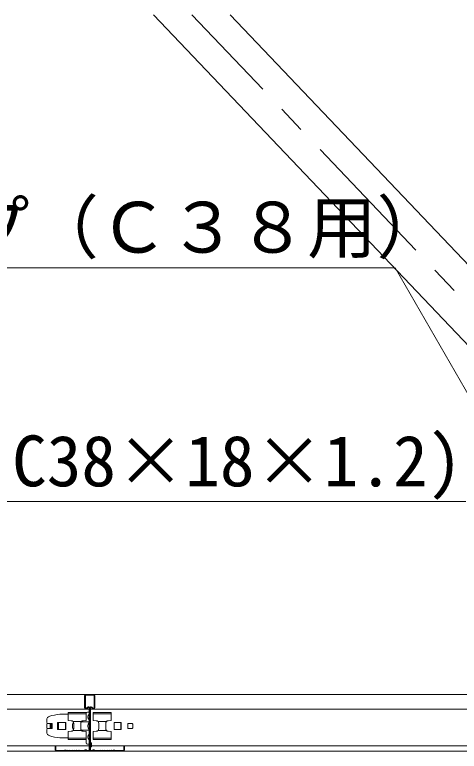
# Model space of a CAD drawing. Units: millimetres at full size, sheet at 1:20; details may follow other scales. Extents: x -4155 to 4045, y -2866 to 2834.
# Drawn here: x 1121 to 1441, y 783 to 1313 of the extents above; entities that cross this region are included whole.
import ezdxf
from ezdxf.enums import TextEntityAlignment as Align

# ---------------------------------------------------------------- set-up
doc = ezdxf.new("R2010")
doc.units = ezdxf.units.MM
doc.header["$LTSCALE"] = 20
doc.linetypes.add('CHAIN1', pattern=[8, 5, -1, 1, -1])
for name, color, linetype, lineweight in [('1-0_断面', 7, 'Continuous', 9), ('1-2_文字', 7, 'Continuous', 9), ('1-3_ＤＨクロス', 7, 'Continuous', 9)]:
    doc.layers.add(name, color=color, linetype=linetype, lineweight=lineweight)
doc.styles.add('ＭＳ ゴシック', font='')
doc.styles.get('ＭＳ ゴシック').set_extended_font_data('MS Gothic')

msp = doc.modelspace()

# ---------------------------------------------------------------- linework, layer by layer
at = {"layer": '1-0_断面'}
for p, q in [((1629.46, 883.67), (1221.27, 1313.24)), ((1656.12, 913.68), (1276.45, 1313.24)), ((838.26, 823.68), (1598.24, 823.68)), ((838.26, 813.08), (1598.24, 813.08)), ((1146.48, 807.97), (1147.9, 808.36)), ((1155.67, 809.38), (1159.76, 809.38)), ((1159.76, 804.88), (1159.76, 810.71)), ((1172.76, 810.71), (1159.76, 810.71)), ((1172.76, 809.68), (1159.76, 809.68)), ((1172.76, 804.88), (1172.76, 810.71)), ((1173.76, 810.88), (1174.76, 810.88)), ((1177.76, 810.71), (1177.76, 804.88)), ((1177.76, 810.71), (1190.76, 810.71)), ((1177.76, 809.68), (1190.76, 809.68)), ((1144.26, 805.08), (1144.26, 803.48)), ((1144.26, 802.13), (1144.26, 799.63)), ((1144.76, 802.63), (1147.76, 802.63)), ((1145.06, 802.68), (1148.26, 802.68)), ((1146.76, 802.63), (1146.76, 799.13)), ((1147.26, 802.63), (1147.26, 799.13)), ((1147.76, 802.63), (1147.76, 799.13)), ((1148.26, 802.68), (1148.26, 799.08)), ((1152.16, 803.43), (1152.66, 803.43)), ((1152.16, 798.33), (1152.16, 803.43)), ((1152.65, 803.38), (1152.65, 798.38)), ((1157.76, 803.38), (1152.65, 803.38)), ((1152.66, 803.43), (1152.66, 798.33)), ((1158.16, 803.43), (1152.66, 803.43)), ((1152.87, 803.38), (1152.87, 798.38)), ((1157.76, 798.38), (1157.76, 803.38)), ((1158.16, 798.33), (1158.16, 803.43)), ((1159.76, 804.88), (1161.93, 804.69)), ((1162.76, 801.88), (1162.76, 799.88)), ((1169.39, 804.15), (1163.13, 804.15)), ((1163.76, 802.7), (1163.76, 799.06)), ((1168.76, 802.7), (1168.76, 799.06)), ((1169.14, 803.88), (1174.76, 803.88)), ((1172.76, 804.88), (1170.58, 804.69)), ((1177.76, 804.88), (1179.93, 804.69)), ((1181.13, 804.15), (1187.39, 804.15)), ((1181.76, 802.7), (1181.76, 799.06)), ((1186.76, 802.7), (1186.76, 799.06)), ((1192.76, 798.38), (1192.76, 803.38)), ((1192.76, 803.38), (1197.86, 803.38)), ((1197.64, 803.38), (1197.64, 798.38)), ((1197.76, 803.38), (1197.76, 798.38)), ((1197.86, 803.38), (1197.86, 798.38)), ((1205.76, 802.63), (1202.76, 802.63)), ((1202.76, 802.63), (1202.76, 799.13)), ((1206.26, 802.13), (1206.26, 799.63)), ((1144.26, 796.68), (1144.26, 798.28)), ((1144.76, 799.13), (1147.76, 799.13)), ((1145.06, 799.08), (1148.26, 799.08)), ((1152.66, 798.33), (1152.16, 798.33)), ((1152.65, 798.38), (1157.76, 798.38)), ((1152.66, 798.33), (1158.16, 798.33)), ((1159.76, 796.88), (1161.93, 797.07)), ((1159.76, 796.88), (1159.76, 791.05)), ((1169.39, 797.6), (1163.13, 797.6)), ((1169.14, 797.88), (1174.76, 797.88)), ((1172.76, 796.88), (1170.58, 797.07)), ((1172.76, 796.88), (1172.76, 791.05)), ((1177.76, 796.88), (1179.93, 797.07)), ((1177.76, 796.88), (1177.76, 791.05)), ((1181.13, 797.6), (1187.39, 797.6)), ((1197.86, 798.38), (1192.76, 798.38)), ((1205.76, 799.13), (1202.76, 799.13)), ((1146.48, 793.78), (1147.9, 793.4)), ((1155.67, 792.38), (1159.76, 792.38)), ((1172.76, 792.08), (1159.76, 792.08)), ((1172.76, 791.05), (1159.76, 791.05)), ((1172.76, 792.38), (1172.76, 788.68)), ((1177.76, 792.08), (1190.76, 792.08)), ((1177.76, 791.05), (1190.76, 791.05)), ((-269.22, 786.68), (1720.76, 786.68)), ((1173.76, 787.68), (1174.76, 787.68)), ((1174.76, 788.78), (1176.46, 788.78)), ((-269.22, 782.68), (1721.26, 782.68))]:
    msp.add_line(p, q, dxfattribs=at)
at = {"layer": '1-0_断面', "color": 4, "linetype": 'CHAIN1'}
msp.add_line((1630.44, 911.67), (1248.86, 1313.24), dxfattribs=at)
at = {"layer": '1-0_断面'}
for points in [[(1190.76, 810.71), (1190.76, 804.88), (1188.58, 804.69)], [(1190.76, 791.05), (1190.76, 796.88), (1188.58, 797.07)], [(1174.76, 785.78), (1176.46, 785.78), (1176.46, 788.78)]]:
    msp.add_lwpolyline(points, dxfattribs=at)
for centre, radius, start, end in [((1147.26, 805.08), 3, 105, 180), ((1155.67, 779.38), 30, 90, 105), ((1173.76, 809.88), 1, 90, 180), ((1176.86, 807.38), 2.9, 136.3972, 223.6028), ((1145.06, 803.48), 0.8, 180, 270), ((1144.76, 802.13), 0.5, 90, 180), ((1161.76, 802.7), 2, 0, 85), ((1164.76, 801.88), 2, 125.7767, 180), ((1170.76, 802.7), 2, 95, 180), ((1179.98, 800.88), 6.03, 150.1372, 209.8628), ((1179.76, 802.7), 2, 0, 85), ((1188.76, 802.7), 2, 95, 180), ((1205.76, 802.13), 0.5, 0, 90), ((1144.76, 799.63), 0.5, 180, 270), ((1145.06, 798.28), 0.8, 90, 180), ((1147.26, 796.68), 3, 180, 255), ((1161.76, 799.06), 2, 275, 0), ((1164.76, 799.88), 2, 180, 234.2233), ((1170.76, 799.06), 2, 180, 265), ((1179.76, 799.06), 2, 275, 0), ((1188.76, 799.06), 2, 180, 265), ((1205.76, 799.63), 0.5, 270, 0), ((1155.67, 822.38), 30, 255, 270), ((1176.86, 792.88), 2.9, 136.3972, 223.6028), ((1173.76, 788.68), 1, 180, 270)]:
    msp.add_arc(centre, radius, start, end, dxfattribs=at)
at = {"layer": '1-2_文字'}
for p, q in [((1395.12, 1130.83), (841.73, 1130.83)), ((1446.17, 962.53), (934.46, 962.53))]:
    msp.add_line(p, q, dxfattribs=at)
msp.add_lwpolyline([(1395.12, 1130.83), (1539.26, 881.18), (1496.83, 923.61)], dxfattribs=at)
at = {"layer": '1-3_ＤＨクロス'}
for p, q in [((1171.61, 822.68), (1171.61, 814.08)), ((1172.11, 814.08), (1172.11, 822.68)), ((1172.61, 823.68), (1177.91, 823.68)), ((1172.61, 823.18), (1177.91, 823.18)), ((1178.41, 814.08), (1178.41, 822.68)), ((1178.91, 822.68), (1178.91, 814.08)), ((1172.98, 813.74), (1173.72, 814.49)), ((1173.31, 813.37), (1174.07, 814.13)), ((1174.76, 813.85), (1174.76, 783.68)), ((1175.26, 813.85), (1175.26, 783.68)), ((1175.26, 812.82), (1175.26, 783.68)), ((1175.76, 813.85), (1175.76, 783.68)), ((1177.2, 813.37), (1176.44, 814.13)), ((1177.53, 813.74), (1176.79, 814.49)), ((1150.26, 786.68), (1150.76, 786.68)), ((1150.26, 783.68), (1150.26, 786.68)), ((1150.76, 786.68), (1150.76, 783.68)), ((1200.26, 786.68), (1199.76, 786.68)), ((1199.76, 786.68), (1199.76, 783.68)), ((1200.26, 783.68), (1200.26, 786.68)), ((1151.26, 783.18), (1156.98, 783.18)), ((1151.26, 782.68), (1156.98, 782.68)), ((1157.26, 783.37), (1157.12, 783.24)), ((1157.61, 783.02), (1157.48, 782.88)), ((1157.9, 783.02), (1158.03, 782.88)), ((1158.39, 783.24), (1158.25, 783.37)), ((1158.69, 783.18), (1158.53, 783.18)), ((1158.69, 782.68), (1158.53, 782.68)), ((1159.82, 783.18), (1160.39, 783.18)), ((1159.82, 782.68), (1160.39, 782.68)), ((1161.52, 783.18), (1162.09, 783.18)), ((1162.09, 782.68), (1161.52, 782.68)), ((1163.22, 783.18), (1163.79, 783.18)), ((1163.79, 782.68), (1163.22, 782.68)), ((1164.92, 783.18), (1165.49, 783.18)), ((1164.92, 782.68), (1165.49, 782.68)), ((1166.62, 783.18), (1167.19, 783.18)), ((1167.19, 782.68), (1166.62, 782.68)), ((1171.2, 783.18), (1168.32, 783.18)), ((1168.32, 782.68), (1171.19, 782.68)), ((1171.51, 783.32), (1171.67, 783.51)), ((1172.05, 783.19), (1171.89, 783)), ((1172.66, 783.19), (1172.82, 783)), ((1173.2, 783.32), (1173.04, 783.51)), ((1174.26, 783.18), (1173.51, 783.18)), ((1173.51, 782.68), (1174.26, 782.68)), ((1176.26, 783.18), (1177, 783.18)), ((1177, 782.68), (1176.26, 782.68)), ((1177.31, 783.32), (1177.47, 783.51)), ((1177.85, 783.19), (1177.69, 783)), ((1178.46, 783.19), (1178.62, 783)), ((1179, 783.32), (1178.84, 783.51)), ((1179.31, 783.18), (1182.19, 783.18)), ((1182.19, 782.68), (1179.32, 782.68)), ((1183.89, 783.18), (1183.32, 783.18)), ((1183.32, 782.68), (1183.89, 782.68)), ((1185.59, 783.18), (1185.02, 783.18)), ((1185.02, 782.68), (1185.59, 782.68)), ((1187.29, 783.18), (1186.72, 783.18)), ((1186.72, 782.68), (1187.29, 782.68)), ((1188.99, 783.18), (1188.42, 783.18)), ((1188.42, 782.68), (1188.99, 782.68)), ((1190.69, 783.18), (1190.12, 783.18)), ((1190.12, 782.68), (1190.69, 782.68)), ((1191.82, 783.18), (1191.98, 783.18)), ((1191.82, 782.68), (1191.98, 782.68)), ((1192.12, 783.24), (1192.26, 783.37)), ((1192.61, 783.02), (1192.48, 782.88)), ((1192.9, 783.02), (1193.03, 782.88)), ((1193.25, 783.37), (1193.39, 783.24)), ((1199.26, 783.18), (1193.53, 783.18)), ((1199.26, 782.68), (1193.53, 782.68))]:
    msp.add_line(p, q, dxfattribs=at)
for centre, radius, start, end in [((1172.61, 822.68), 1, 90, 180), ((1172.61, 822.68), 0.5, 90, 180), ((1177.91, 822.68), 1, 0, 90), ((1177.91, 822.68), 0.5, 0, 90), ((1172.61, 814.08), 1, 180, 315), ((1172.61, 814.08), 0.5, 180, 317.848), ((1174.36, 813.85), 0.9, 0, 135), ((1174.36, 813.85), 0.4, 0, 135), ((1176.16, 813.85), 0.9, 45, 180), ((1176.16, 813.85), 0.4, 45, 180), ((1177.91, 814.08), 1, 225, 0), ((1177.91, 814.08), 0.5, 222.152, 0), ((1151.26, 783.68), 1, 180, 270), ((1151.26, 783.68), 0.5, 180, 270), ((1156.98, 783.38), 0.2, 270, 315), ((1156.98, 783.38), 0.7, 270, 315), ((1157.76, 782.88), 0.7, 45, 135), ((1157.76, 782.88), 0.2, 45, 135), ((1158.53, 783.38), 0.7, 225, 270), ((1158.53, 783.38), 0.2, 225, 270), ((1158.69, 783.38), 0.2, 270, 308.9424), ((1158.69, 783.38), 0.7, 270, 308.9424), ((1159.26, 782.68), 0.7, 51.0576, 128.9424), ((1159.26, 782.68), 0.2, 53.1301, 128.9424), ((1159.82, 783.38), 0.7, 231.0576, 270), ((1159.82, 783.38), 0.2, 231.0576, 270), ((1160.39, 783.38), 0.2, 270, 308.9424), ((1160.39, 783.38), 0.7, 270, 308.9424), ((1160.96, 782.68), 0.7, 51.0576, 128.9424), ((1160.96, 782.68), 0.2, 51.0576, 126.8699), ((1161.52, 783.38), 0.7, 231.0576, 270), ((1161.52, 783.38), 0.2, 231.0576, 270), ((1162.09, 783.38), 0.2, 270, 308.9424), ((1162.09, 783.38), 0.7, 270, 308.9424), ((1162.66, 782.68), 0.7, 51.0576, 128.9424), ((1162.66, 782.68), 0.2, 51.0576, 126.8699), ((1163.22, 783.38), 0.7, 231.0576, 270), ((1163.22, 783.38), 0.2, 231.0576, 270), ((1163.79, 783.38), 0.2, 270, 308.9424), ((1163.79, 783.38), 0.7, 270, 308.9424), ((1164.36, 782.68), 0.7, 51.0576, 128.9424), ((1164.36, 782.68), 0.2, 51.0576, 126.8699), ((1164.92, 783.38), 0.7, 231.0576, 270), ((1164.92, 783.38), 0.2, 231.0576, 270), ((1165.49, 783.38), 0.2, 270, 308.9424), ((1165.49, 783.38), 0.7, 270, 308.9424), ((1166.06, 782.68), 0.7, 51.0576, 128.9424), ((1166.06, 782.68), 0.2, 51.0576, 126.8699), ((1166.62, 783.38), 0.7, 231.0576, 270), ((1166.62, 783.38), 0.2, 231.0576, 270), ((1167.19, 783.38), 0.2, 270, 308.9424), ((1167.19, 783.38), 0.7, 270, 308.9424), ((1167.76, 782.68), 0.7, 51.0576, 128.9424), ((1167.76, 782.68), 0.2, 51.0576, 126.8699), ((1168.32, 783.38), 0.7, 231.0576, 270), ((1168.32, 783.38), 0.2, 231.0576, 270), ((1171.2, 783.58), 0.4, 270, 320), ((1171.2, 783.58), 0.9, 270, 320), ((1172.36, 782.93), 0.9, 40, 140), ((1172.36, 782.93), 0.4, 40, 140), ((1173.51, 783.58), 0.9, 220, 270), ((1173.51, 783.58), 0.4, 220, 270), ((1174.26, 783.68), 1, 270, 0), ((1174.26, 783.68), 0.5, 270, 0), ((1176.26, 783.68), 1, 180, 270), ((1176.26, 783.68), 0.5, 180, 270), ((1177, 783.58), 0.4, 270, 320), ((1177, 783.58), 0.9, 270, 320), ((1178.16, 782.93), 0.9, 40, 140), ((1178.16, 782.93), 0.4, 40, 140), ((1179.31, 783.58), 0.9, 220, 270), ((1179.31, 783.58), 0.4, 220, 270), ((1182.19, 783.38), 0.2, 270, 308.9424), ((1182.19, 783.38), 0.7, 270, 308.9424), ((1182.76, 782.68), 0.7, 51.0576, 128.9424), ((1182.76, 782.68), 0.2, 53.1301, 128.9424), ((1183.32, 783.38), 0.7, 231.0576, 270), ((1183.32, 783.38), 0.2, 231.0576, 270), ((1183.89, 783.38), 0.2, 270, 308.9424), ((1183.89, 783.38), 0.7, 270, 308.9424), ((1184.46, 782.68), 0.7, 51.0576, 128.9424), ((1184.46, 782.68), 0.2, 53.1301, 128.9424), ((1185.02, 783.38), 0.7, 231.0576, 270), ((1185.02, 783.38), 0.2, 231.0576, 270), ((1185.59, 783.38), 0.2, 270, 308.9424), ((1185.59, 783.38), 0.7, 270, 308.9424), ((1186.16, 782.68), 0.7, 51.0576, 128.9424), ((1186.16, 782.68), 0.2, 53.1301, 128.9424), ((1186.72, 783.38), 0.7, 231.0576, 270), ((1186.72, 783.38), 0.2, 231.0576, 270), ((1187.29, 783.38), 0.2, 270, 308.9424), ((1187.29, 783.38), 0.7, 270, 308.9424), ((1187.86, 782.68), 0.7, 51.0576, 128.9424), ((1187.86, 782.68), 0.2, 53.1301, 128.9424), ((1188.42, 783.38), 0.7, 231.0576, 270), ((1188.42, 783.38), 0.2, 231.0576, 270), ((1188.99, 783.38), 0.2, 270, 308.9424), ((1188.99, 783.38), 0.7, 270, 308.9424), ((1189.56, 782.68), 0.7, 51.0576, 128.9424), ((1189.56, 782.68), 0.2, 53.1301, 128.9424), ((1190.12, 783.38), 0.7, 231.0576, 270), ((1190.12, 783.38), 0.2, 231.0576, 270), ((1190.69, 783.38), 0.2, 270, 308.9424), ((1190.69, 783.38), 0.7, 270, 308.9424), ((1191.26, 782.68), 0.7, 51.0576, 128.9424), ((1191.26, 782.68), 0.2, 51.0576, 126.8699), ((1191.82, 783.38), 0.7, 231.0576, 270), ((1191.82, 783.38), 0.2, 231.0576, 270), ((1191.98, 783.38), 0.2, 270, 315), ((1191.98, 783.38), 0.7, 270, 315), ((1192.76, 782.88), 0.7, 45, 135), ((1192.76, 782.88), 0.2, 45, 135), ((1193.53, 783.38), 0.7, 225, 270), ((1193.53, 783.38), 0.2, 225, 270), ((1199.26, 783.68), 1, 270, 0), ((1199.26, 783.68), 0.5, 270, 0)]:
    msp.add_arc(centre, radius, start, end, dxfattribs=at)

# ---------------------------------------------------------------- texts
at = {"layer": '1-2_文字', "style": 'ＭＳ ゴシック'}
for s, p in [('ＤＨクリップ（Ｃ３８用）', (831.79, 1130.83)), ('補強材(C38×18×1.2)', (944.42, 962.53))]:
    msp.add_text(s, height=36.66, dxfattribs=at).set_placement(p, align=Align.BOTTOM_LEFT)

doc.saveas('drawing.dxf')
